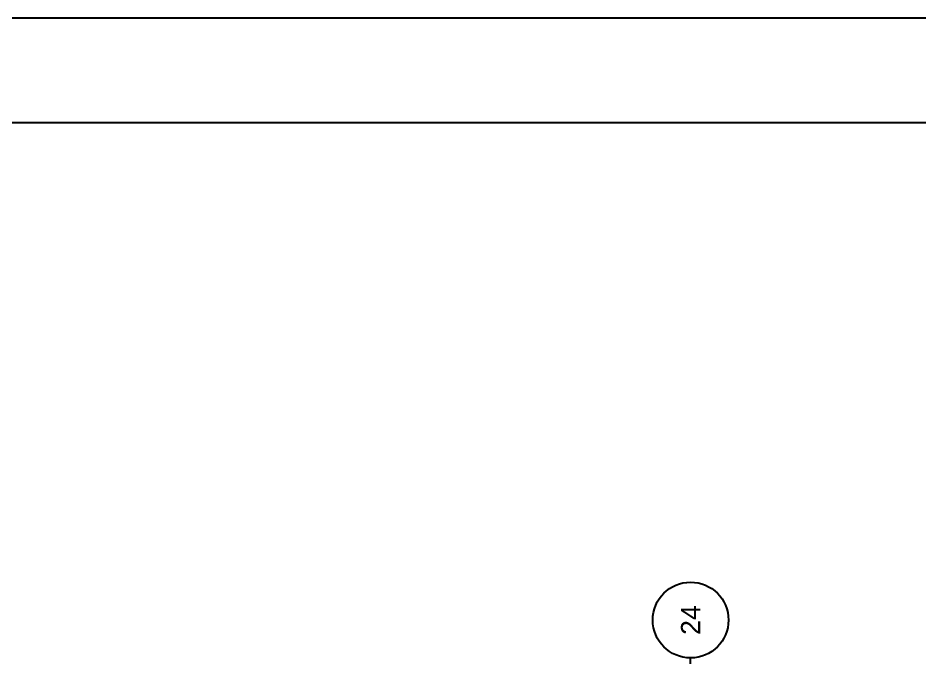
# Model space of a CAD drawing. Header units: millimetres. Extents: x -26398 to 135532, y -376633 to 43268.
# Drawn here: x 17308 to 17815, y -357313 to -356953 of the extents above; entities that cross this region are included whole.
import ezdxf
from ezdxf.enums import TextEntityAlignment as Align

# ---------------------------------------------------------------- set-up
doc = ezdxf.new("R2010")
doc.units = ezdxf.units.MM
doc.layers.add('DIM', color=7, linetype='Continuous')
doc.styles.get("Standard").update_dxf_attribs({"font": 'arial.ttf'})

# ---------------------------------------------------------------- blocks, each defined once
blk = doc.blocks.new('khung ten a2')
blk.add_lwpolyline([(-1000, 1000), (-1000, 41000), (-58400, 41000), (-58400, 1000)], close=True)
at = {"layer": 'DEFPOINTS', "color": 252}
blk.add_lwpolyline([(0, 0), (0, 42000), (-59400, 42000), (-59400, 0)], close=True, dxfattribs=at)

msp = doc.modelspace()

# ---------------------------------------------------------------- linework, layer by layer
at = {"layer": 'DIM'}
msp.add_line((17686.12, -357461.55), (17686.12, -357312.65), dxfattribs=at)
msp.add_circle((17686.12, -357291.38), 21.27, dxfattribs=at)

# ---------------------------------------------------------------- block references
at = {"xscale": 0.05874944612640364, "yscale": 0.05874944612640364, "zscale": 0.05874944612640364}
msp.add_blockref('khung ten a2', (18887.54, -359420.97), dxfattribs=at)

# ---------------------------------------------------------------- texts
at = {"layer": 'DIM', "color": 2}
msp.add_text('24', height=10.77, rotation=90, dxfattribs=at).set_placement((17686.12, -357291.38), align=Align.MIDDLE_CENTER)

doc.saveas('drawing.dxf')
